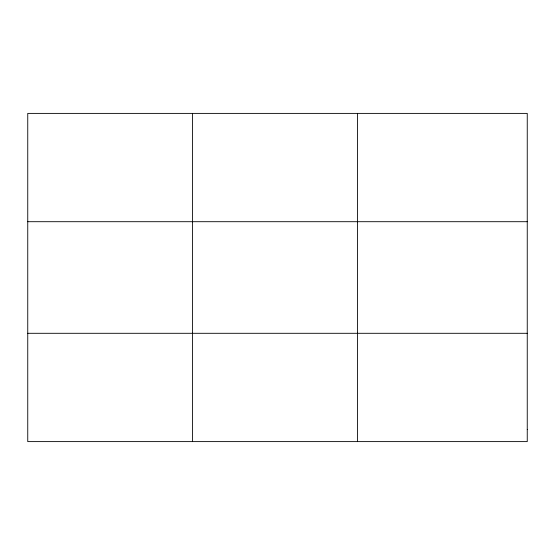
<?xml version="1.0" encoding="UTF-8"?>
<svg xmlns="http://www.w3.org/2000/svg" width="555" height="555" viewBox="0 0 555 555"><rect width="100%" height="100%" fill="white"/><g stroke="black" fill="none" stroke-linecap="round" stroke-linejoin="round"><path stroke-width="0.83" d="M192.585 113.393L192.585 441.607M357.42 113.393L357.42 441.607M27.75 221.702L527.25 221.702M27.75 333.298L527.25 333.298M527.25 429.577L527.25 441.607L27.75 441.607L27.75 113.393L527.25 113.393L527.25 429.577"/></g></svg>
